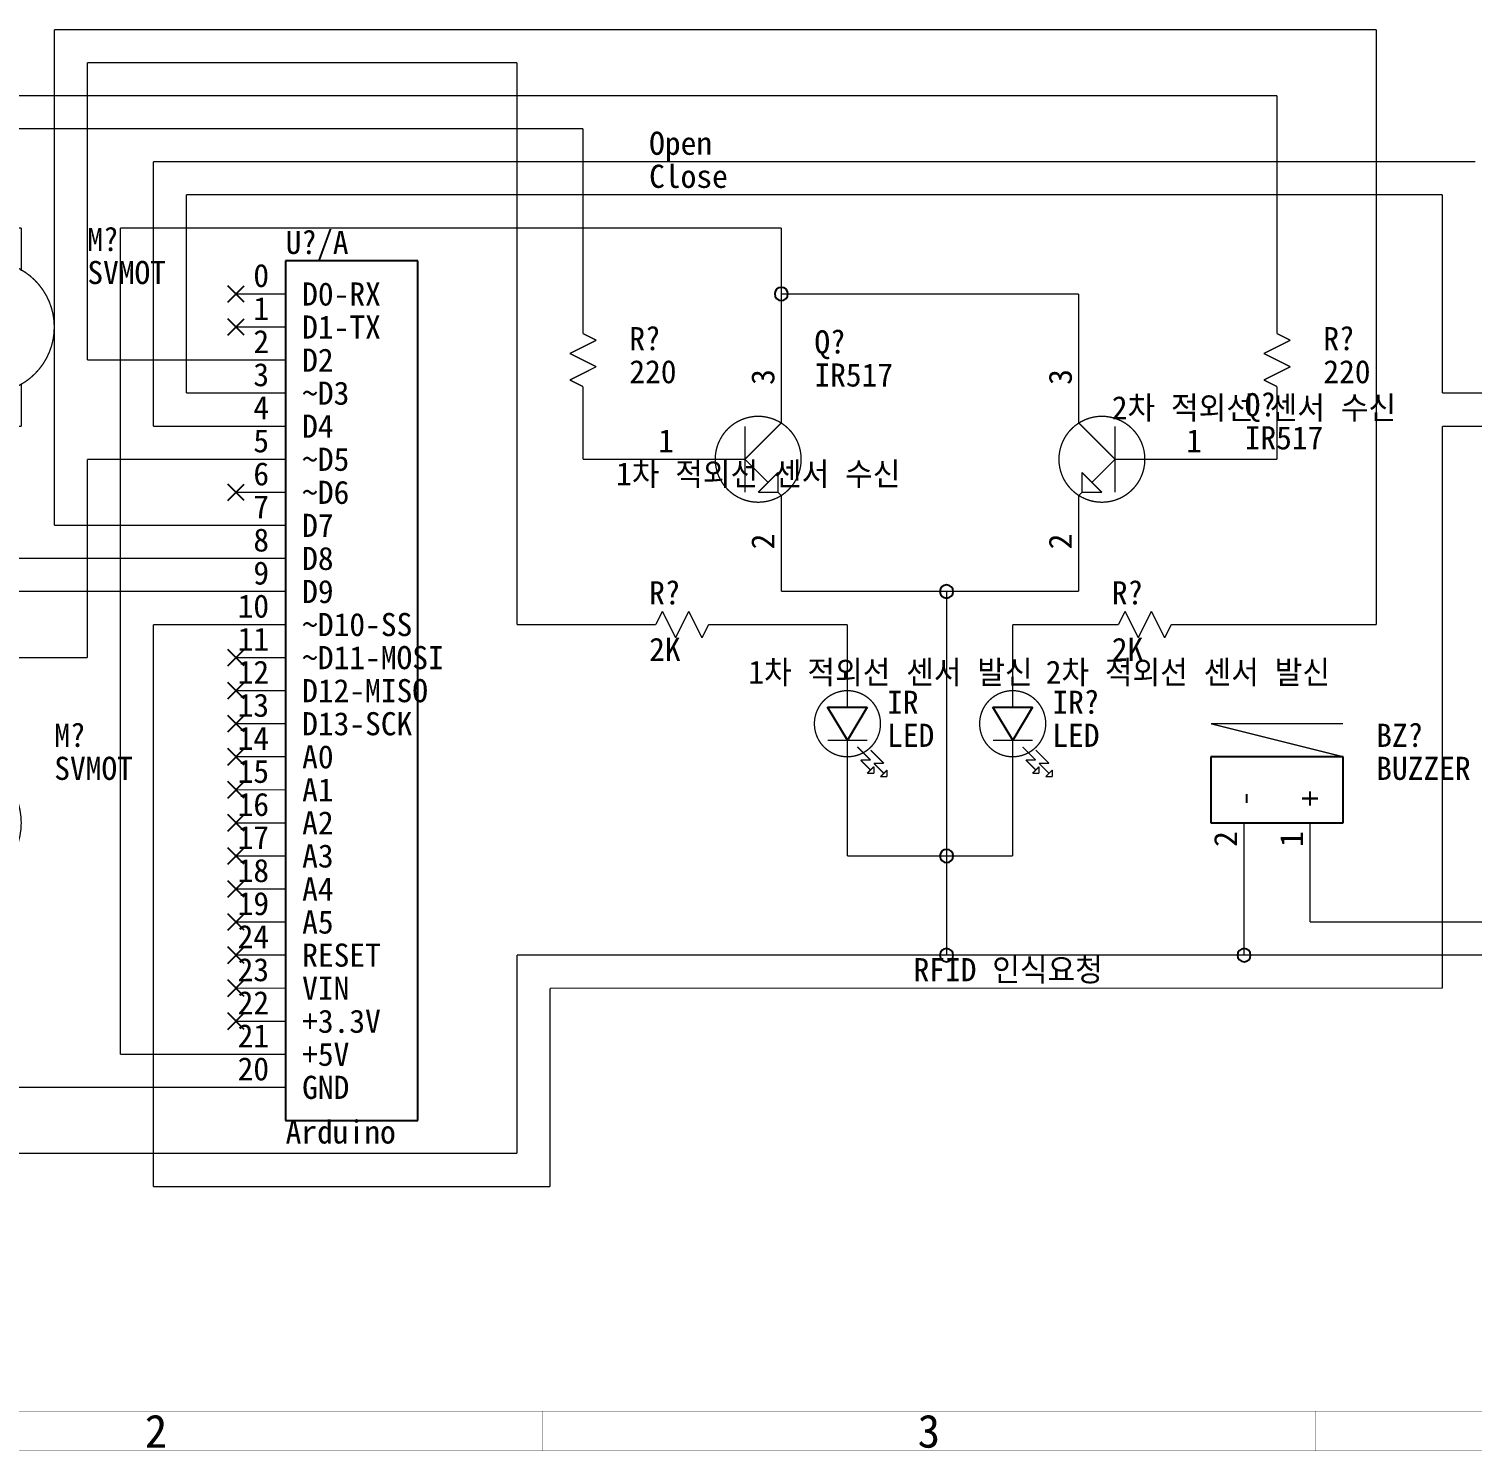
# Model space of a CAD drawing. Extents: x 0 to 11693, y 0 to 8268.
# Drawn here: x 3123 to 7490, y 0 to 4302 of the extents above; entities that cross this region are included whole.
import ezdxf
from ezdxf.enums import TextEntityAlignment as Align

# ---------------------------------------------------------------- set-up
doc = ezdxf.new("R2010")
doc.units = 0
doc.layers.get('0').update_dxf_attribs({"linetype": 'CONTINUOUS'})
for name, color, linetype in [('Graphic', 9, 'CONTINUOUS'), ('Junction', 8, 'CONTINUOUS'), ('Part', 2, 'CONTINUOUS'), ('Pin', 3, 'CONTINUOUS'), ('PinName', 4, 'CONTINUOUS'), ('PinNumber', 5, 'CONTINUOUS'), ('Signal', 6, 'CONTINUOUS'), ('Text', 1, 'CONTINUOUS')]:
    doc.layers.add(name, color=color, linetype=linetype)

# ---------------------------------------------------------------- blocks, each defined once
blk = doc.blocks.new('CSI_PART_POLYGON_70', base_point=(4300, 3600))
at = {"layer": 'Part', "linetype": 'CONTINUOUS'}
for p, q in [((4300, 3600), (3900, 3600)), ((3900, 3600), (3900, 1000)), ((4300, 1000), (4300, 3600)), ((3900, 1000), (4300, 1000))]:
    blk.add_line(p, q, dxfattribs=at)
blk = doc.blocks.new('CSI_PART_PIN_71', base_point=(3900, 3400))
at = {"layer": 'Pin', "linetype": 'CONTINUOUS', "const_width": 4}
blk.add_lwpolyline([(3900, 3400), (3750, 3400)], dxfattribs=at)
at = {"layer": 'PinNumber', "linetype": 'CONTINUOUS'}
for points in [[(3725, 3375), (3775, 3425)], [(3775, 3375), (3725, 3425)]]:
    blk.add_lwpolyline(points, dxfattribs=at)
at = {"layer": 'PinName', "linetype": 'CONTINUOUS'}
blk.add_text('D1-TX', height=70, dxfattribs=at).set_placement((3950, 3400), align=Align.MIDDLE_LEFT)
at = {"layer": 'PinNumber', "linetype": 'CONTINUOUS'}
blk.add_text('1', height=70, dxfattribs=at).set_placement((3850, 3400), align=Align.BOTTOM_RIGHT)
blk = doc.blocks.new('CSI_PART_PIN_72', base_point=(3900, 3300))
at = {"layer": 'Pin', "linetype": 'CONTINUOUS', "const_width": 4}
blk.add_lwpolyline([(3900, 3300), (3750, 3300)], dxfattribs=at)
at = {"layer": 'PinName', "linetype": 'CONTINUOUS'}
blk.add_text('D2', height=70, dxfattribs=at).set_placement((3950, 3300), align=Align.MIDDLE_LEFT)
at = {"layer": 'PinNumber', "linetype": 'CONTINUOUS'}
blk.add_text('2', height=70, dxfattribs=at).set_placement((3850, 3300), align=Align.BOTTOM_RIGHT)
blk = doc.blocks.new('CSI_PART_PIN_73', base_point=(3900, 3100))
at = {"layer": 'Pin', "linetype": 'CONTINUOUS', "const_width": 4}
blk.add_lwpolyline([(3900, 3100), (3750, 3100)], dxfattribs=at)
at = {"layer": 'PinName', "linetype": 'CONTINUOUS'}
blk.add_text('D4', height=70, dxfattribs=at).set_placement((3950, 3100), align=Align.MIDDLE_LEFT)
at = {"layer": 'PinNumber', "linetype": 'CONTINUOUS'}
blk.add_text('4', height=70, dxfattribs=at).set_placement((3850, 3100), align=Align.BOTTOM_RIGHT)
blk = doc.blocks.new('CSI_PART_PIN_74', base_point=(3900, 2800))
at = {"layer": 'Pin', "linetype": 'CONTINUOUS', "const_width": 4}
blk.add_lwpolyline([(3900, 2800), (3750, 2800)], dxfattribs=at)
at = {"layer": 'PinName', "linetype": 'CONTINUOUS'}
blk.add_text('D7', height=70, dxfattribs=at).set_placement((3950, 2800), align=Align.MIDDLE_LEFT)
at = {"layer": 'PinNumber', "linetype": 'CONTINUOUS'}
blk.add_text('7', height=70, dxfattribs=at).set_placement((3850, 2800), align=Align.BOTTOM_RIGHT)
blk = doc.blocks.new('CSI_PART_PIN_75', base_point=(3900, 2700))
at = {"layer": 'Pin', "linetype": 'CONTINUOUS', "const_width": 4}
blk.add_lwpolyline([(3900, 2700), (3750, 2700)], dxfattribs=at)
at = {"layer": 'PinName', "linetype": 'CONTINUOUS'}
blk.add_text('D8', height=70, dxfattribs=at).set_placement((3950, 2700), align=Align.MIDDLE_LEFT)
at = {"layer": 'PinNumber', "linetype": 'CONTINUOUS'}
blk.add_text('8', height=70, dxfattribs=at).set_placement((3850, 2700), align=Align.BOTTOM_RIGHT)
blk = doc.blocks.new('CSI_PART_PIN_76', base_point=(3900, 2600))
at = {"layer": 'Pin', "linetype": 'CONTINUOUS', "const_width": 4}
blk.add_lwpolyline([(3900, 2600), (3750, 2600)], dxfattribs=at)
at = {"layer": 'PinName', "linetype": 'CONTINUOUS'}
blk.add_text('D9', height=70, dxfattribs=at).set_placement((3950, 2600), align=Align.MIDDLE_LEFT)
at = {"layer": 'PinNumber', "linetype": 'CONTINUOUS'}
blk.add_text('9', height=70, dxfattribs=at).set_placement((3850, 2600), align=Align.BOTTOM_RIGHT)
blk = doc.blocks.new('CSI_PART_PIN_77', base_point=(3900, 3200))
at = {"layer": 'Pin', "linetype": 'CONTINUOUS', "const_width": 4}
blk.add_lwpolyline([(3900, 3200), (3750, 3200)], dxfattribs=at)
at = {"layer": 'PinName', "linetype": 'CONTINUOUS'}
blk.add_text('~D3', height=70, dxfattribs=at).set_placement((3950, 3200), align=Align.MIDDLE_LEFT)
at = {"layer": 'PinNumber', "linetype": 'CONTINUOUS'}
blk.add_text('3', height=70, dxfattribs=at).set_placement((3850, 3200), align=Align.BOTTOM_RIGHT)
blk = doc.blocks.new('CSI_PART_PIN_78', base_point=(3900, 3000))
at = {"layer": 'Pin', "linetype": 'CONTINUOUS', "const_width": 4}
blk.add_lwpolyline([(3900, 3000), (3750, 3000)], dxfattribs=at)
at = {"layer": 'PinName', "linetype": 'CONTINUOUS'}
blk.add_text('~D5', height=70, dxfattribs=at).set_placement((3950, 3000), align=Align.MIDDLE_LEFT)
at = {"layer": 'PinNumber', "linetype": 'CONTINUOUS'}
blk.add_text('5', height=70, dxfattribs=at).set_placement((3850, 3000), align=Align.BOTTOM_RIGHT)
blk = doc.blocks.new('CSI_PART_PIN_79', base_point=(3900, 2900))
at = {"layer": 'Pin', "linetype": 'CONTINUOUS', "const_width": 4}
blk.add_lwpolyline([(3900, 2900), (3750, 2900)], dxfattribs=at)
at = {"layer": 'PinNumber', "linetype": 'CONTINUOUS'}
for points in [[(3725, 2875), (3775, 2925)], [(3775, 2875), (3725, 2925)]]:
    blk.add_lwpolyline(points, dxfattribs=at)
at = {"layer": 'PinName', "linetype": 'CONTINUOUS'}
blk.add_text('~D6', height=70, dxfattribs=at).set_placement((3950, 2900), align=Align.MIDDLE_LEFT)
at = {"layer": 'PinNumber', "linetype": 'CONTINUOUS'}
blk.add_text('6', height=70, dxfattribs=at).set_placement((3850, 2900), align=Align.BOTTOM_RIGHT)
blk = doc.blocks.new('CSI_PART_PIN_80', base_point=(3900, 2500))
at = {"layer": 'Pin', "linetype": 'CONTINUOUS', "const_width": 4}
blk.add_lwpolyline([(3900, 2500), (3750, 2500)], dxfattribs=at)
at = {"layer": 'PinName', "linetype": 'CONTINUOUS'}
blk.add_text('~D10-SS', height=70, dxfattribs=at).set_placement((3950, 2500), align=Align.MIDDLE_LEFT)
at = {"layer": 'PinNumber', "linetype": 'CONTINUOUS'}
blk.add_text('10', height=70, dxfattribs=at).set_placement((3850, 2500), align=Align.BOTTOM_RIGHT)
blk = doc.blocks.new('CSI_PART_PIN_81', base_point=(3900, 2400))
at = {"layer": 'Pin', "linetype": 'CONTINUOUS', "const_width": 4}
blk.add_lwpolyline([(3900, 2400), (3750, 2400)], dxfattribs=at)
at = {"layer": 'PinNumber', "linetype": 'CONTINUOUS'}
for points in [[(3725, 2375), (3775, 2425)], [(3775, 2375), (3725, 2425)]]:
    blk.add_lwpolyline(points, dxfattribs=at)
at = {"layer": 'PinName', "linetype": 'CONTINUOUS'}
blk.add_text('~D11-MOSI', height=70, dxfattribs=at).set_placement((3950, 2400), align=Align.MIDDLE_LEFT)
at = {"layer": 'PinNumber', "linetype": 'CONTINUOUS'}
blk.add_text('11', height=70, dxfattribs=at).set_placement((3850, 2400), align=Align.BOTTOM_RIGHT)
blk = doc.blocks.new('CSI_PART_PIN_82', base_point=(3900, 2300))
at = {"layer": 'Pin', "linetype": 'CONTINUOUS', "const_width": 4}
blk.add_lwpolyline([(3900, 2300), (3750, 2300)], dxfattribs=at)
at = {"layer": 'PinNumber', "linetype": 'CONTINUOUS'}
for points in [[(3725, 2275), (3775, 2325)], [(3775, 2275), (3725, 2325)]]:
    blk.add_lwpolyline(points, dxfattribs=at)
at = {"layer": 'PinName', "linetype": 'CONTINUOUS'}
blk.add_text('D12-MISO', height=70, dxfattribs=at).set_placement((3950, 2300), align=Align.MIDDLE_LEFT)
at = {"layer": 'PinNumber', "linetype": 'CONTINUOUS'}
blk.add_text('12', height=70, dxfattribs=at).set_placement((3850, 2300), align=Align.BOTTOM_RIGHT)
blk = doc.blocks.new('CSI_PART_PIN_83', base_point=(3900, 2200))
at = {"layer": 'Pin', "linetype": 'CONTINUOUS', "const_width": 4}
blk.add_lwpolyline([(3900, 2200), (3750, 2200)], dxfattribs=at)
at = {"layer": 'PinNumber', "linetype": 'CONTINUOUS'}
for points in [[(3725, 2175), (3775, 2225)], [(3775, 2175), (3725, 2225)]]:
    blk.add_lwpolyline(points, dxfattribs=at)
at = {"layer": 'PinName', "linetype": 'CONTINUOUS'}
blk.add_text('D13-SCK', height=70, dxfattribs=at).set_placement((3950, 2200), align=Align.MIDDLE_LEFT)
at = {"layer": 'PinNumber', "linetype": 'CONTINUOUS'}
blk.add_text('13', height=70, dxfattribs=at).set_placement((3850, 2200), align=Align.BOTTOM_RIGHT)
blk = doc.blocks.new('CSI_PART_PIN_84', base_point=(3900, 2100))
at = {"layer": 'Pin', "linetype": 'CONTINUOUS', "const_width": 4}
blk.add_lwpolyline([(3900, 2100), (3750, 2100)], dxfattribs=at)
at = {"layer": 'PinNumber', "linetype": 'CONTINUOUS'}
for points in [[(3725, 2075), (3775, 2125)], [(3775, 2075), (3725, 2125)]]:
    blk.add_lwpolyline(points, dxfattribs=at)
at = {"layer": 'PinName', "linetype": 'CONTINUOUS'}
blk.add_text('A0', height=70, dxfattribs=at).set_placement((3950, 2100), align=Align.MIDDLE_LEFT)
at = {"layer": 'PinNumber', "linetype": 'CONTINUOUS'}
blk.add_text('14', height=70, dxfattribs=at).set_placement((3850, 2100), align=Align.BOTTOM_RIGHT)
blk = doc.blocks.new('CSI_PART_PIN_85', base_point=(3900, 2000))
at = {"layer": 'Pin', "linetype": 'CONTINUOUS', "const_width": 4}
blk.add_lwpolyline([(3900, 2000), (3750, 2000)], dxfattribs=at)
at = {"layer": 'PinNumber', "linetype": 'CONTINUOUS'}
for points in [[(3725, 1975), (3775, 2025)], [(3775, 1975), (3725, 2025)]]:
    blk.add_lwpolyline(points, dxfattribs=at)
at = {"layer": 'PinName', "linetype": 'CONTINUOUS'}
blk.add_text('A1', height=70, dxfattribs=at).set_placement((3950, 2000), align=Align.MIDDLE_LEFT)
at = {"layer": 'PinNumber', "linetype": 'CONTINUOUS'}
blk.add_text('15', height=70, dxfattribs=at).set_placement((3850, 2000), align=Align.BOTTOM_RIGHT)
blk = doc.blocks.new('CSI_PART_PIN_86', base_point=(3900, 1900))
at = {"layer": 'Pin', "linetype": 'CONTINUOUS', "const_width": 4}
blk.add_lwpolyline([(3900, 1900), (3750, 1900)], dxfattribs=at)
at = {"layer": 'PinNumber', "linetype": 'CONTINUOUS'}
for points in [[(3725, 1875), (3775, 1925)], [(3775, 1875), (3725, 1925)]]:
    blk.add_lwpolyline(points, dxfattribs=at)
at = {"layer": 'PinName', "linetype": 'CONTINUOUS'}
blk.add_text('A2', height=70, dxfattribs=at).set_placement((3950, 1900), align=Align.MIDDLE_LEFT)
at = {"layer": 'PinNumber', "linetype": 'CONTINUOUS'}
blk.add_text('16', height=70, dxfattribs=at).set_placement((3850, 1900), align=Align.BOTTOM_RIGHT)
blk = doc.blocks.new('CSI_PART_PIN_87', base_point=(3900, 1800))
at = {"layer": 'Pin', "linetype": 'CONTINUOUS', "const_width": 4}
blk.add_lwpolyline([(3900, 1800), (3750, 1800)], dxfattribs=at)
at = {"layer": 'PinNumber', "linetype": 'CONTINUOUS'}
for points in [[(3725, 1775), (3775, 1825)], [(3775, 1775), (3725, 1825)]]:
    blk.add_lwpolyline(points, dxfattribs=at)
at = {"layer": 'PinName', "linetype": 'CONTINUOUS'}
blk.add_text('A3', height=70, dxfattribs=at).set_placement((3950, 1800), align=Align.MIDDLE_LEFT)
at = {"layer": 'PinNumber', "linetype": 'CONTINUOUS'}
blk.add_text('17', height=70, dxfattribs=at).set_placement((3850, 1800), align=Align.BOTTOM_RIGHT)
blk = doc.blocks.new('CSI_PART_PIN_88', base_point=(3900, 1700))
at = {"layer": 'Pin', "linetype": 'CONTINUOUS', "const_width": 4}
blk.add_lwpolyline([(3900, 1700), (3750, 1700)], dxfattribs=at)
at = {"layer": 'PinNumber', "linetype": 'CONTINUOUS'}
for points in [[(3725, 1675), (3775, 1725)], [(3775, 1675), (3725, 1725)]]:
    blk.add_lwpolyline(points, dxfattribs=at)
at = {"layer": 'PinName', "linetype": 'CONTINUOUS'}
blk.add_text('A4', height=70, dxfattribs=at).set_placement((3950, 1700), align=Align.MIDDLE_LEFT)
at = {"layer": 'PinNumber', "linetype": 'CONTINUOUS'}
blk.add_text('18', height=70, dxfattribs=at).set_placement((3850, 1700), align=Align.BOTTOM_RIGHT)
blk = doc.blocks.new('CSI_PART_PIN_89', base_point=(3900, 1600))
at = {"layer": 'Pin', "linetype": 'CONTINUOUS', "const_width": 4}
blk.add_lwpolyline([(3900, 1600), (3750, 1600)], dxfattribs=at)
at = {"layer": 'PinNumber', "linetype": 'CONTINUOUS'}
for points in [[(3725, 1575), (3775, 1625)], [(3775, 1575), (3725, 1625)]]:
    blk.add_lwpolyline(points, dxfattribs=at)
at = {"layer": 'PinName', "linetype": 'CONTINUOUS'}
blk.add_text('A5', height=70, dxfattribs=at).set_placement((3950, 1600), align=Align.MIDDLE_LEFT)
at = {"layer": 'PinNumber', "linetype": 'CONTINUOUS'}
blk.add_text('19', height=70, dxfattribs=at).set_placement((3850, 1600), align=Align.BOTTOM_RIGHT)
blk = doc.blocks.new('CSI_PART_PIN_90', base_point=(3900, 1200))
at = {"layer": 'Pin', "linetype": 'CONTINUOUS', "const_width": 4}
blk.add_lwpolyline([(3900, 1200), (3750, 1200)], dxfattribs=at)
at = {"layer": 'PinName', "linetype": 'CONTINUOUS'}
blk.add_text('+5V', height=70, dxfattribs=at).set_placement((3950, 1200), align=Align.MIDDLE_LEFT)
at = {"layer": 'PinNumber', "linetype": 'CONTINUOUS'}
blk.add_text('21', height=70, dxfattribs=at).set_placement((3850, 1200), align=Align.BOTTOM_RIGHT)
blk = doc.blocks.new('CSI_PART_PIN_91', base_point=(3900, 1300))
at = {"layer": 'Pin', "linetype": 'CONTINUOUS', "const_width": 4}
blk.add_lwpolyline([(3900, 1300), (3750, 1300)], dxfattribs=at)
at = {"layer": 'PinNumber', "linetype": 'CONTINUOUS'}
for points in [[(3725, 1275), (3775, 1325)], [(3775, 1275), (3725, 1325)]]:
    blk.add_lwpolyline(points, dxfattribs=at)
at = {"layer": 'PinName', "linetype": 'CONTINUOUS'}
blk.add_text('+3.3V', height=70, dxfattribs=at).set_placement((3950, 1300), align=Align.MIDDLE_LEFT)
at = {"layer": 'PinNumber', "linetype": 'CONTINUOUS'}
blk.add_text('22', height=70, dxfattribs=at).set_placement((3850, 1300), align=Align.BOTTOM_RIGHT)
blk = doc.blocks.new('CSI_PART_PIN_92', base_point=(3900, 1100))
at = {"layer": 'Pin', "linetype": 'CONTINUOUS', "const_width": 4}
blk.add_lwpolyline([(3900, 1100), (3750, 1100)], dxfattribs=at)
at = {"layer": 'PinName', "linetype": 'CONTINUOUS'}
blk.add_text('GND', height=70, dxfattribs=at).set_placement((3950, 1100), align=Align.MIDDLE_LEFT)
at = {"layer": 'PinNumber', "linetype": 'CONTINUOUS'}
blk.add_text('20', height=70, dxfattribs=at).set_placement((3850, 1100), align=Align.BOTTOM_RIGHT)
blk = doc.blocks.new('CSI_PART_PIN_93', base_point=(3900, 1400))
at = {"layer": 'Pin', "linetype": 'CONTINUOUS', "const_width": 4}
blk.add_lwpolyline([(3900, 1400), (3750, 1400)], dxfattribs=at)
at = {"layer": 'PinNumber', "linetype": 'CONTINUOUS'}
for points in [[(3725, 1375), (3775, 1425)], [(3775, 1375), (3725, 1425)]]:
    blk.add_lwpolyline(points, dxfattribs=at)
at = {"layer": 'PinName', "linetype": 'CONTINUOUS'}
blk.add_text('VIN', height=70, dxfattribs=at).set_placement((3950, 1400), align=Align.MIDDLE_LEFT)
at = {"layer": 'PinNumber', "linetype": 'CONTINUOUS'}
blk.add_text('23', height=70, dxfattribs=at).set_placement((3850, 1400), align=Align.BOTTOM_RIGHT)
blk = doc.blocks.new('CSI_PART_PIN_94', base_point=(3900, 1500))
at = {"layer": 'Pin', "linetype": 'CONTINUOUS', "const_width": 4}
blk.add_lwpolyline([(3900, 1500), (3750, 1500)], dxfattribs=at)
at = {"layer": 'PinNumber', "linetype": 'CONTINUOUS'}
for points in [[(3725, 1475), (3775, 1525)], [(3775, 1475), (3725, 1525)]]:
    blk.add_lwpolyline(points, dxfattribs=at)
at = {"layer": 'PinName', "linetype": 'CONTINUOUS'}
blk.add_text('RESET', height=70, dxfattribs=at).set_placement((3950, 1500), align=Align.MIDDLE_LEFT)
at = {"layer": 'PinNumber', "linetype": 'CONTINUOUS'}
blk.add_text('24', height=70, dxfattribs=at).set_placement((3850, 1500), align=Align.BOTTOM_RIGHT)
blk = doc.blocks.new('CSI_PART_PIN_95', base_point=(3900, 3500))
at = {"layer": 'Pin', "linetype": 'CONTINUOUS', "const_width": 4}
blk.add_lwpolyline([(3900, 3500), (3750, 3500)], dxfattribs=at)
at = {"layer": 'PinNumber', "linetype": 'CONTINUOUS'}
for points in [[(3725, 3475), (3775, 3525)], [(3775, 3475), (3725, 3525)]]:
    blk.add_lwpolyline(points, dxfattribs=at)
at = {"layer": 'PinName', "linetype": 'CONTINUOUS'}
blk.add_text('D0-RX', height=70, dxfattribs=at).set_placement((3950, 3500), align=Align.MIDDLE_LEFT)
at = {"layer": 'PinNumber', "linetype": 'CONTINUOUS'}
blk.add_text('0', height=70, dxfattribs=at).set_placement((3850, 3500), align=Align.BOTTOM_RIGHT)
blk = doc.blocks.new('CSI_PART_69', base_point=(4300, 3600))
at = {"layer": 'Part', "linetype": 'CONTINUOUS', "const_width": 4}
for points in [[(4300, 3600), (3900, 3600)], [(3900, 3600), (3900, 1000)], [(4300, 1000), (4300, 3600)], [(3900, 1000), (4300, 1000)]]:
    blk.add_lwpolyline(points, dxfattribs=at)
at = {"linetype": 'CONTINUOUS'}
for name, p in [('CSI_PART_PIN_95', (3900, 3500)), ('CSI_PART_POLYGON_70', (4300, 3600)), ('CSI_PART_PIN_71', (3900, 3400)), ('CSI_PART_PIN_72', (3900, 3300)), ('CSI_PART_PIN_77', (3900, 3200)), ('CSI_PART_PIN_73', (3900, 3100)), ('CSI_PART_PIN_78', (3900, 3000)), ('CSI_PART_PIN_79', (3900, 2900)), ('CSI_PART_PIN_74', (3900, 2800)), ('CSI_PART_PIN_75', (3900, 2700)), ('CSI_PART_PIN_76', (3900, 2600)), ('CSI_PART_PIN_80', (3900, 2500)), ('CSI_PART_PIN_81', (3900, 2400)), ('CSI_PART_PIN_82', (3900, 2300)), ('CSI_PART_PIN_83', (3900, 2200)), ('CSI_PART_PIN_84', (3900, 2100)), ('CSI_PART_PIN_85', (3900, 2000)), ('CSI_PART_PIN_86', (3900, 1900)), ('CSI_PART_PIN_87', (3900, 1800)), ('CSI_PART_PIN_88', (3900, 1700)), ('CSI_PART_PIN_89', (3900, 1600)), ('CSI_PART_PIN_94', (3900, 1500)), ('CSI_PART_PIN_93', (3900, 1400)), ('CSI_PART_PIN_91', (3900, 1300)), ('CSI_PART_PIN_90', (3900, 1200)), ('CSI_PART_PIN_92', (3900, 1100))]:
    blk.add_blockref(name, p, dxfattribs=at)
at = {"layer": 'Part', "linetype": 'CONTINUOUS'}
blk.add_text('U?/A', height=70, dxfattribs=at).set_placement((3900, 3600), align=Align.BOTTOM_LEFT)
blk.add_text('Arduino', height=70, dxfattribs=at).set_placement((3900, 1000), align=Align.TOP_LEFT)
blk = doc.blocks.new('CSI_PART_PIN_100', base_point=(2900, 1600))
at = {"layer": 'Pin', "linetype": 'CONTINUOUS', "const_width": 4}
blk.add_lwpolyline([(2900, 1600), (2900, 1500)], dxfattribs=at)
blk = doc.blocks.new('CSI_PART_PIN_101', base_point=(2900, 2200))
at = {"layer": 'Pin', "linetype": 'CONTINUOUS', "const_width": 4}
blk.add_lwpolyline([(2900, 2200), (2900, 2300)], dxfattribs=at)
blk = doc.blocks.new('CSI_PART_99', base_point=(2800, 1700))
at = {"layer": 'Part', "linetype": 'CONTINUOUS', "const_width": 4}
for points in [[(2800, 2070), (2800, 2200)], [(2800, 2200), (3000, 2200)], [(3000, 2200), (3000, 2070)], [(2800, 1600), (2800, 1730)], [(3000, 1730), (3000, 1600)], [(3000, 1600), (2800, 1600)]]:
    blk.add_lwpolyline(points, dxfattribs=at)
for points in [[(2900, 2100, 1), (2900, 1700, 1)], [(2900, 1700, 1), (2900, 2100, 1)]]:
    blk.add_lwpolyline(points, format="xyb", dxfattribs=at)
at = {"linetype": 'CONTINUOUS'}
for name, p in [('CSI_PART_PIN_101', (2900, 2200)), ('CSI_PART_PIN_100', (2900, 1600))]:
    blk.add_blockref(name, p, dxfattribs=at)
at = {"layer": 'Part', "linetype": 'CONTINUOUS'}
for s, p in [('M?', (3200, 2200)), ('SVMOT', (3200, 2100))]:
    blk.add_text(s, height=70, dxfattribs=at).set_placement(p, align=Align.TOP_LEFT)
blk = doc.blocks.new('CSI_PART_PIN_103', base_point=(3000, 3100))
at = {"layer": 'Pin', "linetype": 'CONTINUOUS', "const_width": 4}
blk.add_lwpolyline([(3000, 3100), (3000, 3000)], dxfattribs=at)
blk = doc.blocks.new('CSI_PART_PIN_104', base_point=(3000, 3700))
at = {"layer": 'Pin', "linetype": 'CONTINUOUS', "const_width": 4}
blk.add_lwpolyline([(3000, 3700), (3000, 3800)], dxfattribs=at)
blk = doc.blocks.new('CSI_PART_102', base_point=(2900, 3200))
at = {"layer": 'Part', "linetype": 'CONTINUOUS', "const_width": 4}
for points in [[(2900, 3570), (2900, 3700)], [(2900, 3700), (3100, 3700)], [(3100, 3700), (3100, 3570)], [(2900, 3100), (2900, 3230)], [(3100, 3230), (3100, 3100)], [(3100, 3100), (2900, 3100)]]:
    blk.add_lwpolyline(points, dxfattribs=at)
for points in [[(3000, 3600, 1), (3000, 3200, 1)], [(3000, 3200, 1), (3000, 3600, 1)]]:
    blk.add_lwpolyline(points, format="xyb", dxfattribs=at)
at = {"linetype": 'CONTINUOUS'}
for name, p in [('CSI_PART_PIN_104', (3000, 3700)), ('CSI_PART_PIN_103', (3000, 3100))]:
    blk.add_blockref(name, p, dxfattribs=at)
at = {"layer": 'Part', "linetype": 'CONTINUOUS'}
for s, p in [('M?', (3300, 3700)), ('SVMOT', (3300, 3600))]:
    blk.add_text(s, height=70, dxfattribs=at).set_placement(p, align=Align.TOP_LEFT)
blk = doc.blocks.new('CSI_PART_PIN_217', base_point=(5100, 3000))
at = {"layer": 'Pin', "linetype": 'CONTINUOUS', "const_width": 4}
blk.add_lwpolyline([(5100, 3000), (5000, 3000)], dxfattribs=at)
at = {"layer": 'PinNumber', "linetype": 'CONTINUOUS'}
blk.add_text('1', height=70, dxfattribs=at).set_placement((5075, 3000), align=Align.BOTTOM_RIGHT)
blk = doc.blocks.new('CSI_PART_PIN_218', base_point=(5400, 3200))
at = {"layer": 'Pin', "linetype": 'CONTINUOUS', "const_width": 4}
blk.add_lwpolyline([(5400, 3200), (5400, 3300)], dxfattribs=at)
at = {"layer": 'PinNumber', "linetype": 'CONTINUOUS'}
blk.add_text('3', height=70, rotation=90, dxfattribs=at).set_placement((5400, 3225), align=Align.BOTTOM_LEFT)
blk = doc.blocks.new('CSI_PART_PIN_219', base_point=(5400, 2800))
at = {"layer": 'Pin', "linetype": 'CONTINUOUS', "const_width": 4}
blk.add_lwpolyline([(5400, 2800), (5400, 2700)], dxfattribs=at)
at = {"layer": 'PinNumber', "linetype": 'CONTINUOUS'}
blk.add_text('2', height=70, rotation=90, dxfattribs=at).set_placement((5400, 2775), align=Align.BOTTOM_RIGHT)
blk = doc.blocks.new('CSI_PART_216', base_point=(5100, 3200))
at = {"layer": 'Part', "linetype": 'CONTINUOUS', "const_width": 4}
for points in [[(5400, 3200), (5400, 3110)], [(5400, 3110), (5290, 3000)], [(5290, 3100), (5290, 2900)], [(5100, 3000), (5290, 3000)], [(5290, 3000), (5360, 2930)], [(5330, 2900), (5390, 2960)], [(5390, 2960), (5390, 2900)], [(5390, 2900), (5330, 2900)], [(5390, 2900), (5400, 2890)], [(5400, 2890), (5400, 2800)]]:
    blk.add_lwpolyline(points, dxfattribs=at)
for points in [[(5330, 3130, 1), (5330, 2870, 1)], [(5330, 2870, 1), (5330, 3130, 1)]]:
    blk.add_lwpolyline(points, format="xyb", dxfattribs=at)
at = {"linetype": 'CONTINUOUS'}
for name, p in [('CSI_PART_PIN_218', (5400, 3200)), ('CSI_PART_PIN_217', (5100, 3000)), ('CSI_PART_PIN_219', (5400, 2800))]:
    blk.add_blockref(name, p, dxfattribs=at)
at = {"layer": 'Part', "linetype": 'CONTINUOUS'}
for s, p in [('Q?', (5500, 3390)), ('IR517', (5500, 3290))]:
    blk.add_text(s, height=70, dxfattribs=at).set_placement(p, align=Align.TOP_LEFT)
blk = doc.blocks.new('CSI_PART_PIN_229', base_point=(6600, 3000))
at = {"layer": 'Pin', "linetype": 'CONTINUOUS', "const_width": 4}
blk.add_lwpolyline([(6600, 3000), (6700, 3000)], dxfattribs=at)
at = {"layer": 'PinNumber', "linetype": 'CONTINUOUS'}
blk.add_text('1', height=70, dxfattribs=at).set_placement((6625, 3000), align=Align.BOTTOM_LEFT)
blk = doc.blocks.new('CSI_PART_PIN_230', base_point=(6300, 3200))
at = {"layer": 'Pin', "linetype": 'CONTINUOUS', "const_width": 4}
blk.add_lwpolyline([(6300, 3200), (6300, 3300)], dxfattribs=at)
at = {"layer": 'PinNumber', "linetype": 'CONTINUOUS'}
blk.add_text('3', height=70, rotation=90, dxfattribs=at).set_placement((6300, 3225), align=Align.BOTTOM_LEFT)
blk = doc.blocks.new('CSI_PART_PIN_231', base_point=(6300, 2800))
at = {"layer": 'Pin', "linetype": 'CONTINUOUS', "const_width": 4}
blk.add_lwpolyline([(6300, 2800), (6300, 2700)], dxfattribs=at)
at = {"layer": 'PinNumber', "linetype": 'CONTINUOUS'}
blk.add_text('2', height=70, rotation=90, dxfattribs=at).set_placement((6300, 2775), align=Align.BOTTOM_RIGHT)
blk = doc.blocks.new('CSI_PART_228', base_point=(6600, 3200))
at = {"layer": 'Part', "linetype": 'CONTINUOUS', "const_width": 4}
for points in [[(6300, 3200), (6300, 3110)], [(6300, 3110), (6410, 3000)], [(6410, 3100), (6410, 2900)], [(6410, 3000), (6340, 2930)], [(6600, 3000), (6410, 3000)], [(6370, 2900), (6310, 2960)], [(6310, 2960), (6310, 2900)], [(6310, 2900), (6300, 2890)], [(6300, 2890), (6300, 2800)], [(6310, 2900), (6370, 2900)]]:
    blk.add_lwpolyline(points, dxfattribs=at)
for points in [[(6370, 3130, 1), (6370, 2870, 1)], [(6370, 2870, 1), (6370, 3130, 1)]]:
    blk.add_lwpolyline(points, format="xyb", dxfattribs=at)
at = {"linetype": 'CONTINUOUS'}
for name, p in [('CSI_PART_PIN_230', (6300, 3200)), ('CSI_PART_PIN_229', (6600, 3000)), ('CSI_PART_PIN_231', (6300, 2800))]:
    blk.add_blockref(name, p, dxfattribs=at)
at = {"layer": 'Part', "linetype": 'CONTINUOUS'}
for s, p in [('Q?', (6802, 3200)), ('IR517', (6802, 3100))]:
    blk.add_text(s, height=70, dxfattribs=at).set_placement(p, align=Align.TOP_LEFT)
blk = doc.blocks.new('CSI_PART_PIN_233', base_point=(4800, 3200))
at = {"layer": 'Pin', "linetype": 'CONTINUOUS', "const_width": 4}
blk.add_lwpolyline([(4800, 3200), (4800, 3100)], dxfattribs=at)
blk = doc.blocks.new('CSI_PART_PIN_234', base_point=(4800, 3400))
at = {"layer": 'Pin', "linetype": 'CONTINUOUS', "const_width": 4}
blk.add_lwpolyline([(4800, 3400), (4800, 3500)], dxfattribs=at)
blk = doc.blocks.new('CSI_PART_232', base_point=(4700, 3200))
at = {"layer": 'Part', "linetype": 'CONTINUOUS', "const_width": 4}
for points in [[(4800, 3380), (4800, 3400)], [(4840, 3360), (4800, 3380)], [(4760, 3320), (4840, 3360)], [(4840, 3280), (4760, 3320)], [(4760, 3240), (4840, 3280)], [(4800, 3220), (4760, 3240)], [(4800, 3200), (4800, 3220)]]:
    blk.add_lwpolyline(points, dxfattribs=at)
at = {"linetype": 'CONTINUOUS'}
for name, p in [('CSI_PART_PIN_234', (4800, 3400)), ('CSI_PART_PIN_233', (4800, 3200))]:
    blk.add_blockref(name, p, dxfattribs=at)
at = {"layer": 'Part', "linetype": 'CONTINUOUS'}
for s, p in [('R?', (4940, 3400)), ('220', (4940, 3300))]:
    blk.add_text(s, height=70, dxfattribs=at).set_placement(p, align=Align.TOP_LEFT)
blk = doc.blocks.new('CSI_PART_PIN_236', base_point=(6900, 3200))
at = {"layer": 'Pin', "linetype": 'CONTINUOUS', "const_width": 4}
blk.add_lwpolyline([(6900, 3200), (6900, 3100)], dxfattribs=at)
blk = doc.blocks.new('CSI_PART_PIN_237', base_point=(6900, 3400))
at = {"layer": 'Pin', "linetype": 'CONTINUOUS', "const_width": 4}
blk.add_lwpolyline([(6900, 3400), (6900, 3500)], dxfattribs=at)
blk = doc.blocks.new('CSI_PART_235', base_point=(6800, 3200))
at = {"layer": 'Part', "linetype": 'CONTINUOUS', "const_width": 4}
for points in [[(6900, 3380), (6900, 3400)], [(6940, 3360), (6900, 3380)], [(6860, 3320), (6940, 3360)], [(6940, 3280), (6860, 3320)], [(6860, 3240), (6940, 3280)], [(6900, 3220), (6860, 3240)], [(6900, 3200), (6900, 3220)]]:
    blk.add_lwpolyline(points, dxfattribs=at)
at = {"linetype": 'CONTINUOUS'}
for name, p in [('CSI_PART_PIN_237', (6900, 3400)), ('CSI_PART_PIN_236', (6900, 3200))]:
    blk.add_blockref(name, p, dxfattribs=at)
at = {"layer": 'Part', "linetype": 'CONTINUOUS'}
for s, p in [('R?', (7040, 3400)), ('220', (7040, 3300))]:
    blk.add_text(s, height=70, dxfattribs=at).set_placement(p, align=Align.TOP_LEFT)
blk = doc.blocks.new('CSI_PART_POLYGON_259', base_point=(5660, 2250))
at = {"layer": 'Part', "linetype": 'CONTINUOUS'}
for p, q in [((5600, 2150), (5540, 2250)), ((5540, 2250), (5660, 2250)), ((5660, 2250), (5600, 2150)), ((5600, 2150), (5600, 2150))]:
    blk.add_line(p, q, dxfattribs=at)
blk = doc.blocks.new('CSI_PART_PIN_260', base_point=(5600, 2300))
at = {"layer": 'Pin', "linetype": 'CONTINUOUS', "const_width": 4}
blk.add_lwpolyline([(5600, 2300), (5600, 2400)], dxfattribs=at)
blk = doc.blocks.new('CSI_PART_PIN_261', base_point=(5600, 2100))
at = {"layer": 'Pin', "linetype": 'CONTINUOUS', "const_width": 4}
blk.add_lwpolyline([(5600, 2100), (5600, 2000)], dxfattribs=at)
blk = doc.blocks.new('CSI_PART_258', base_point=(5700, 2300))
at = {"layer": 'Part', "linetype": 'CONTINUOUS', "const_width": 4}
for points in [[(5600, 2300, 1), (5600, 2100, 1)], [(5600, 2100, 1), (5600, 2300, 1)]]:
    blk.add_lwpolyline(points, format="xyb", dxfattribs=at)
for points in [[(5600, 2250), (5600, 2300)], [(5600, 2150), (5540, 2250)], [(5540, 2250), (5660, 2250)], [(5660, 2250), (5600, 2150)], [(5660, 2150), (5540, 2150)], [(5600, 2150), (5600, 2100)], [(5600, 2150), (5600, 2150)], [(5630, 2130), (5670, 2090)], [(5670, 2120), (5710, 2080)], [(5670, 2090), (5640, 2090)], [(5640, 2090), (5670, 2060)], [(5680, 2070), (5660, 2050)], [(5710, 2080), (5680, 2080)], [(5680, 2080), (5710, 2050)], [(5680, 2050), (5680, 2070)], [(5720, 2060), (5700, 2040)], [(5720, 2040), (5720, 2060)], [(5660, 2050), (5680, 2050)], [(5700, 2040), (5720, 2040)]]:
    blk.add_lwpolyline(points, dxfattribs=at)
at = {"linetype": 'CONTINUOUS'}
for name, p in [('CSI_PART_PIN_260', (5600, 2300)), ('CSI_PART_POLYGON_259', (5660, 2250)), ('CSI_PART_PIN_261', (5600, 2100))]:
    blk.add_blockref(name, p, dxfattribs=at)
at = {"layer": 'Part', "linetype": 'CONTINUOUS'}
for s, p in [('IR', (5720, 2300)), ('LED', (5720, 2200))]:
    blk.add_text(s, height=70, dxfattribs=at).set_placement(p, align=Align.TOP_LEFT)
blk = doc.blocks.new('CSI_PART_POLYGON_263', base_point=(6160, 2250))
at = {"layer": 'Part', "linetype": 'CONTINUOUS'}
for p, q in [((6100, 2150), (6040, 2250)), ((6040, 2250), (6160, 2250)), ((6160, 2250), (6100, 2150)), ((6100, 2150), (6100, 2150))]:
    blk.add_line(p, q, dxfattribs=at)
blk = doc.blocks.new('CSI_PART_PIN_264', base_point=(6100, 2300))
at = {"layer": 'Pin', "linetype": 'CONTINUOUS', "const_width": 4}
blk.add_lwpolyline([(6100, 2300), (6100, 2400)], dxfattribs=at)
blk = doc.blocks.new('CSI_PART_PIN_265', base_point=(6100, 2100))
at = {"layer": 'Pin', "linetype": 'CONTINUOUS', "const_width": 4}
blk.add_lwpolyline([(6100, 2100), (6100, 2000)], dxfattribs=at)
blk = doc.blocks.new('CSI_PART_262', base_point=(6200, 2300))
at = {"layer": 'Part', "linetype": 'CONTINUOUS', "const_width": 4}
for points in [[(6100, 2300, 1), (6100, 2100, 1)], [(6100, 2100, 1), (6100, 2300, 1)]]:
    blk.add_lwpolyline(points, format="xyb", dxfattribs=at)
for points in [[(6100, 2250), (6100, 2300)], [(6100, 2150), (6040, 2250)], [(6040, 2250), (6160, 2250)], [(6160, 2250), (6100, 2150)], [(6160, 2150), (6040, 2150)], [(6100, 2150), (6100, 2100)], [(6100, 2150), (6100, 2150)], [(6130, 2130), (6170, 2090)], [(6170, 2120), (6210, 2080)], [(6170, 2090), (6140, 2090)], [(6140, 2090), (6170, 2060)], [(6180, 2070), (6160, 2050)], [(6210, 2080), (6180, 2080)], [(6180, 2080), (6210, 2050)], [(6180, 2050), (6180, 2070)], [(6220, 2060), (6200, 2040)], [(6220, 2040), (6220, 2060)], [(6160, 2050), (6180, 2050)], [(6200, 2040), (6220, 2040)]]:
    blk.add_lwpolyline(points, dxfattribs=at)
at = {"linetype": 'CONTINUOUS'}
for name, p in [('CSI_PART_PIN_264', (6100, 2300)), ('CSI_PART_POLYGON_263', (6160, 2250)), ('CSI_PART_PIN_265', (6100, 2100))]:
    blk.add_blockref(name, p, dxfattribs=at)
at = {"layer": 'Part', "linetype": 'CONTINUOUS'}
for s, p in [('IR?', (6220, 2300)), ('LED', (6220, 2200))]:
    blk.add_text(s, height=70, dxfattribs=at).set_placement(p, align=Align.TOP_LEFT)
blk = doc.blocks.new('CSI_PART_PIN_267', base_point=(6600, 2500))
at = {"layer": 'Pin', "linetype": 'CONTINUOUS', "const_width": 4}
blk.add_lwpolyline([(6600, 2500), (6700, 2500)], dxfattribs=at)
blk = doc.blocks.new('CSI_PART_PIN_268', base_point=(6400, 2500))
at = {"layer": 'Pin', "linetype": 'CONTINUOUS', "const_width": 4}
blk.add_lwpolyline([(6400, 2500), (6300, 2500)], dxfattribs=at)
blk = doc.blocks.new('CSI_PART_266', base_point=(6600, 2400))
at = {"layer": 'Part', "linetype": 'CONTINUOUS', "const_width": 4}
for points in [[(6440, 2540), (6420, 2500)], [(6480, 2460), (6440, 2540)], [(6520, 2540), (6480, 2460)], [(6560, 2460), (6520, 2540)], [(6420, 2500), (6400, 2500)], [(6580, 2500), (6560, 2460)], [(6600, 2500), (6580, 2500)]]:
    blk.add_lwpolyline(points, dxfattribs=at)
at = {"linetype": 'CONTINUOUS'}
for name, p in [('CSI_PART_PIN_268', (6400, 2500)), ('CSI_PART_PIN_267', (6600, 2500))]:
    blk.add_blockref(name, p, dxfattribs=at)
at = {"layer": 'Part', "linetype": 'CONTINUOUS'}
blk.add_text('R?', height=70, dxfattribs=at).set_placement((6400, 2540), align=Align.BOTTOM_LEFT)
blk.add_text('2K', height=70, dxfattribs=at).set_placement((6400, 2460), align=Align.TOP_LEFT)
blk = doc.blocks.new('CSI_PART_PIN_270', base_point=(5200, 2500))
at = {"layer": 'Pin', "linetype": 'CONTINUOUS', "const_width": 4}
blk.add_lwpolyline([(5200, 2500), (5300, 2500)], dxfattribs=at)
blk = doc.blocks.new('CSI_PART_PIN_271', base_point=(5000, 2500))
at = {"layer": 'Pin', "linetype": 'CONTINUOUS', "const_width": 4}
blk.add_lwpolyline([(5000, 2500), (4900, 2500)], dxfattribs=at)
blk = doc.blocks.new('CSI_PART_269', base_point=(5200, 2400))
at = {"layer": 'Part', "linetype": 'CONTINUOUS', "const_width": 4}
for points in [[(5040, 2540), (5020, 2500)], [(5080, 2460), (5040, 2540)], [(5120, 2540), (5080, 2460)], [(5160, 2460), (5120, 2540)], [(5020, 2500), (5000, 2500)], [(5180, 2500), (5160, 2460)], [(5200, 2500), (5180, 2500)]]:
    blk.add_lwpolyline(points, dxfattribs=at)
at = {"linetype": 'CONTINUOUS'}
for name, p in [('CSI_PART_PIN_271', (5000, 2500)), ('CSI_PART_PIN_270', (5200, 2500))]:
    blk.add_blockref(name, p, dxfattribs=at)
at = {"layer": 'Part', "linetype": 'CONTINUOUS'}
blk.add_text('R?', height=70, dxfattribs=at).set_placement((5000, 2540), align=Align.BOTTOM_LEFT)
blk.add_text('2K', height=70, dxfattribs=at).set_placement((5000, 2460), align=Align.TOP_LEFT)
blk = doc.blocks.new('CSI_PART_POLYGON_273', base_point=(7100, 1900))
at = {"layer": 'Part', "linetype": 'CONTINUOUS'}
for p, q in [((7100, 2100), (6700, 2100)), ((6700, 2100), (6700, 1900)), ((7100, 1900), (7100, 2100)), ((6700, 1900), (7100, 1900))]:
    blk.add_line(p, q, dxfattribs=at)
blk = doc.blocks.new('CSI_PART_PIN_274', base_point=(7000, 1900))
at = {"layer": 'Pin', "linetype": 'CONTINUOUS', "const_width": 4}
blk.add_lwpolyline([(7000, 1900), (7000, 1800)], dxfattribs=at)
at = {"layer": 'PinName', "linetype": 'CONTINUOUS'}
blk.add_text('+', height=70, rotation=90, dxfattribs=at).set_placement((7000, 1950), align=Align.MIDDLE_LEFT)
at = {"layer": 'PinNumber', "linetype": 'CONTINUOUS'}
blk.add_text('1', height=70, rotation=90, dxfattribs=at).set_placement((7000, 1875), align=Align.BOTTOM_RIGHT)
blk = doc.blocks.new('CSI_PART_PIN_275', base_point=(6800, 1900))
at = {"layer": 'Pin', "linetype": 'CONTINUOUS', "const_width": 4}
blk.add_lwpolyline([(6800, 1900), (6800, 1800)], dxfattribs=at)
at = {"layer": 'PinName', "linetype": 'CONTINUOUS'}
blk.add_text('-', height=70, rotation=90, dxfattribs=at).set_placement((6800, 1950), align=Align.MIDDLE_LEFT)
at = {"layer": 'PinNumber', "linetype": 'CONTINUOUS'}
blk.add_text('2', height=70, rotation=90, dxfattribs=at).set_placement((6800, 1875), align=Align.BOTTOM_RIGHT)
blk = doc.blocks.new('CSI_PART_272', base_point=(6750, 1950))
at = {"layer": 'Part', "linetype": 'CONTINUOUS', "const_width": 4}
for points in [[(7100, 2100), (6700, 2200)], [(6700, 2200), (7100, 2200)], [(7100, 2100), (6700, 2100)], [(6700, 2100), (6700, 1900)], [(7100, 2100), (6700, 2100)], [(6700, 2100), (6700, 1900)], [(7100, 1900), (7100, 2100)], [(7100, 1900), (7100, 2100)], [(6700, 1900), (7100, 1900)], [(7100, 1900), (6700, 1900)]]:
    blk.add_lwpolyline(points, dxfattribs=at)
at = {"linetype": 'CONTINUOUS'}
for name, p in [('CSI_PART_POLYGON_273', (7100, 1900)), ('CSI_PART_PIN_275', (6800, 1900)), ('CSI_PART_PIN_274', (7000, 1900))]:
    blk.add_blockref(name, p, dxfattribs=at)
at = {"layer": 'Part', "linetype": 'CONTINUOUS'}
for s, p in [('BZ?', (7200, 2200)), ('BUZZER', (7200, 2100))]:
    blk.add_text(s, height=70, dxfattribs=at).set_placement(p, align=Align.TOP_LEFT)
blk = doc.blocks.new('EPD')
at = {"layer": 'Graphic', "linetype": 'CONTINUOUS', "const_width": 1}
for points in [[(120, 120), (11572.9134, 120)], [(4677.1654, 0), (4677.1654, 120)], [(7015.748, 0), (7015.748, 120)], [(0, 0), (11692.9134, 0)]]:
    blk.add_lwpolyline(points, dxfattribs=at)
at = {"layer": 'Text', "linetype": 'CONTINUOUS'}
for s, p in [('2', (3507.8741, 60)), ('3', (5846.4567, 60))]:
    blk.add_text(s, height=100, dxfattribs=at).set_placement(p, align=Align.MIDDLE_CENTER)

msp = doc.modelspace()

# ---------------------------------------------------------------- linework, layer by layer
at = {"layer": 'Junction', "linetype": 'CONTINUOUS'}
for points in [[(5400, 3520, 1), (5400, 3480, 1)], [(5400, 3480, 1), (5400, 3520, 1)], [(5900, 2620, 1), (5900, 2580, 1)], [(5900, 2580, 1), (5900, 2620, 1)], [(5900, 1820, 1), (5900, 1780, 1)], [(5900, 1780, 1), (5900, 1820, 1)], [(5900, 1520, 1), (5900, 1480, 1)], [(5900, 1480, 1), (5900, 1520, 1)], [(6800, 1520, 1), (6800, 1480, 1)], [(6800, 1480, 1), (6800, 1520, 1)]]:
    msp.add_lwpolyline(points, format="xyb", dxfattribs=at)
at = {"layer": 'Signal', "linetype": 'CONTINUOUS', "const_width": 4}
for points in [[(3200, 4300), (3200, 2800)], [(7200, 4300), (3200, 4300)], [(7200, 2500), (7200, 4300)], [(3300, 4200), (3300, 3300)], [(4600, 4200), (3300, 4200)], [(4600, 2500), (4600, 4200)], [(1800, 4100), (6900, 4100)], [(6900, 4100), (6900, 3500)], [(1900, 4000), (4800, 4000)], [(4800, 3500), (4800, 4000)], [(3500, 3900), (3500, 3100)], [(3500, 3900), (7500, 3900)], [(3600, 3200), (3600, 3800)], [(3600, 3800), (7400, 3800)], [(7400, 3800), (7400, 3200)], [(5400, 3700), (3400, 3700)], [(3400, 3700), (3400, 1200)], [(5400, 3700), (5400, 3500)], [(5400, 3500), (5400, 3300)], [(5400, 3500), (6300, 3500)], [(6300, 3500), (6300, 3300)], [(3300, 3300), (3750, 3300)], [(3750, 3200), (3600, 3200)], [(7400, 3200), (8950, 3200)], [(3500, 3100), (3750, 3100)], [(4800, 3100), (4800, 3000)], [(6900, 3000), (6900, 3100)], [(7400, 3100), (8950, 3100)], [(7400, 1400), (7400, 3100)], [(3300, 3000), (3750, 3000)], [(3300, 2400), (3300, 3000)], [(4800, 3000), (5000, 3000)], [(6700, 3000), (6900, 3000)], [(3200, 2800), (3750, 2800)], [(1650, 2700), (3750, 2700)], [(5400, 2700), (5400, 2600)], [(6300, 2600), (6300, 2700)], [(1650, 2600), (3750, 2600)], [(5400, 2600), (5900, 2600)], [(5900, 2600), (6300, 2600)], [(5900, 2600), (5900, 1800)], [(3500, 2500), (3500, 800)], [(3750, 2500), (3500, 2500)], [(4900, 2500), (4600, 2500)], [(5300, 2500), (5600, 2500)], [(5600, 2500), (5600, 2400)], [(6100, 2500), (6300, 2500)], [(6100, 2400), (6100, 2500)], [(6700, 2500), (7200, 2500)], [(2900, 2400), (3300, 2400)], [(5600, 2000), (5600, 1800)], [(6100, 2000), (6100, 1800)], [(5600, 1800), (5900, 1800)], [(5900, 1800), (6100, 1800)], [(5900, 1800), (5900, 1500)], [(6800, 1800), (6800, 1500)], [(7000, 1800), (7000, 1600)], [(7000, 1600), (8950, 1600)], [(4600, 1500), (4600, 900)], [(4600, 1500), (5900, 1500)], [(5900, 1500), (6800, 1500)], [(6800, 1500), (8950, 1500)], [(4700, 1400), (7400, 1400)], [(4700, 800), (4700, 1400)], [(3400, 1200), (3750, 1200)], [(2500, 1100), (3750, 1100)], [(4600, 900), (2500, 900)], [(3500, 800), (4700, 800)]]:
    msp.add_lwpolyline(points, dxfattribs=at)

# ---------------------------------------------------------------- block references
at = {"linetype": 'CONTINUOUS'}
for name, p in [('EPD', (0, 0)), ('CSI_PART_69', (4300, 3600)), ('CSI_PART_216', (5100, 3200)), ('CSI_PART_228', (6600, 3200))]:
    msp.add_blockref(name, p, dxfattribs=at)
for name, p, rotation in [('CSI_PART_102', (2900, 3200), 0.002), ('CSI_PART_232', (4700, 3200), 0.0009999998), ('CSI_PART_235', (6800, 3200), 0.0009999998), ('CSI_PART_269', (5200, 2400), 0.002), ('CSI_PART_266', (6600, 2400), 0.002), ('CSI_PART_258', (5700, 2300), 0.002999999), ('CSI_PART_262', (6200, 2300), 0.002999999), ('CSI_PART_99', (2800, 1700), 0.002), ('CSI_PART_272', (6750, 1950), 359.998925)]:
    msp.add_blockref(name, p, dxfattribs=dict(at, rotation=rotation))

# ---------------------------------------------------------------- texts
at = {"layer": 'Text', "linetype": 'CONTINUOUS'}
for s, p in [('Open', (5000, 3900)), ('Close', (5000, 3800)), ('2차 적외선 센서 수신', (6400, 3100)), ('1차 적외선 센서 수신', (4900, 2900)), ('1차 적외선 센서 발신', (5300, 2300)), ('2차 적외선 센서 발신', (6200, 2300)), ('RFID 인식요청', (5800, 1400))]:
    msp.add_text(s, height=70, dxfattribs=at).set_placement(p, align=Align.BOTTOM_LEFT)

doc.saveas('drawing.dxf')
